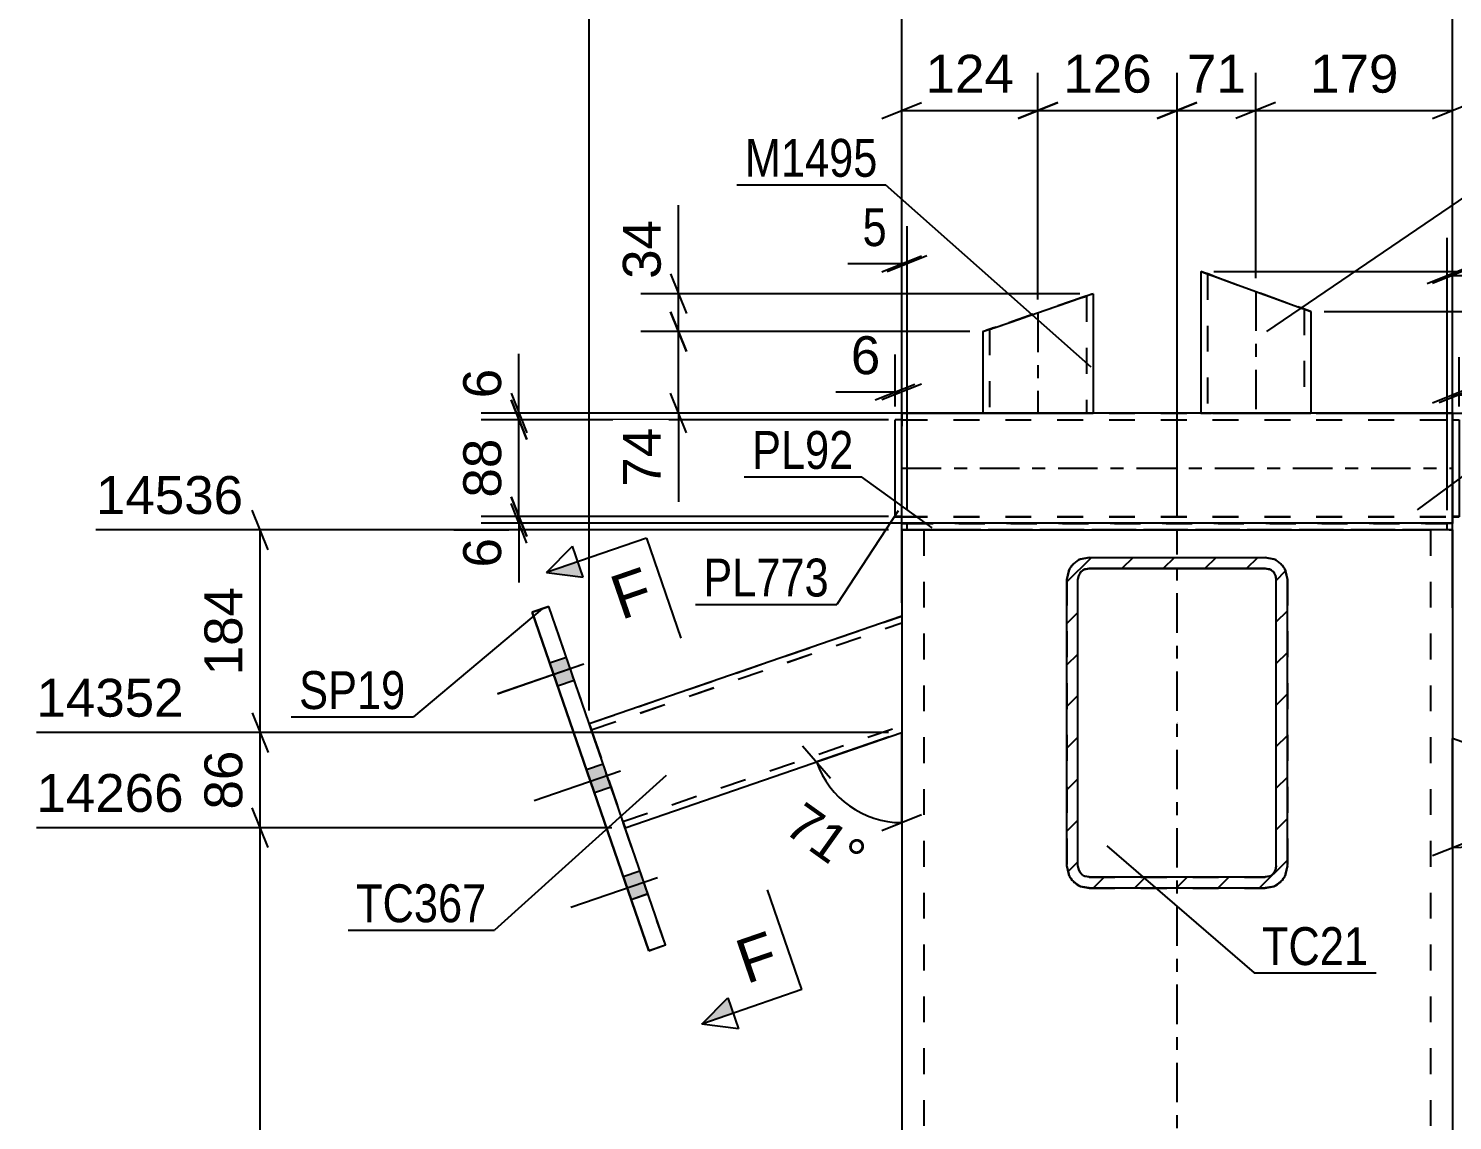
# Model space of a CAD drawing. Header units: millimetres. Extents: x -130 to 464, y -183 to 237.
# Drawn here: x 116.9 to 224.6, y 110.9 to 193.4 of the extents above; entities that cross this region are included whole.
import ezdxf

# ---------------------------------------------------------------- set-up
doc = ezdxf.new("R2010")
doc.units = ezdxf.units.MM
doc.linetypes.add('DXK_LINE_DOT2', pattern=[3.9198, 1.9599, -1.9599])
doc.linetypes.add('DXK_LINE_DOT3', pattern=[5.9187, 2.979, -0.9799, 0.9799, -0.9799])
doc.styles.add('Arial', font='ARIAL.TTF', dxfattribs={"height": 0.2})
doc.styles.add('Arial Narrow', font='ARIALN.TTF', dxfattribs={"height": 0.2})

# ---------------------------------------------------------------- blocks, each defined once
blk = doc.blocks.new('Part-284929128-3009 - 3003')
at = {"color": 7, "linetype": 'DXK_LINE_DOT2'}
for p, q in [((196.59, 173.1), (189.88, 170.79)), ((196.59, 173.1), (189.88, 170.79)), ((190.07, 170.85), (196.4, 173.03)), ((196.78, 173.16), (196.4, 173.03)), ((196.75, 173.15), (196.59, 173.1)), ((196.59, 173.1), (196.75, 173.15)), ((196.86, 173.19), (196.75, 173.15)), ((196.75, 173.15), (196.86, 173.19)), ((197.11, 173.27), (196.78, 173.16)), ((196.9, 173.2), (196.86, 173.19)), ((196.86, 173.19), (196.9, 173.2)), ((196.9, 173.2), (196.9, 173.2)), ((196.9, 173.2), (196.9, 164.35)), ((197.32, 173.35), (197.11, 173.27)), ((197.4, 173.37), (197.32, 173.35)), ((197.4, 173.37), (197.4, 173.38)), ((189.14, 170.53), (189.07, 170.51)), ((189.07, 170.51), (189.07, 170.51)), ((189.36, 170.61), (189.14, 170.53)), ((189.68, 170.72), (189.36, 170.61)), ((189.61, 170.69), (189.57, 170.68)), ((189.57, 170.68), (189.61, 170.69)), ((189.57, 170.68), (189.57, 170.68)), ((189.57, 170.68), (189.57, 164.35)), ((189.61, 170.69), (189.71, 170.73)), ((189.68, 170.72), (189.61, 170.69)), ((190.07, 170.85), (189.68, 170.72)), ((189.88, 170.79), (189.68, 170.72)), ((189.71, 170.73), (189.88, 170.79)), ((189.07, 164.35), (189.07, 164.35)), ((189.07, 164.35), (189.07, 164.35)), ((189.07, 164.35), (189.14, 164.35)), ((189.14, 164.35), (189.36, 164.35)), ((189.36, 164.35), (189.68, 164.35)), ((189.6, 164.35), (189.57, 164.35)), ((189.57, 164.35), (189.6, 164.35)), ((189.71, 164.35), (189.6, 164.35)), ((189.6, 164.35), (189.68, 164.35)), ((189.68, 164.35), (189.71, 164.35)), ((189.68, 164.35), (189.88, 164.35)), ((189.88, 164.35), (189.71, 164.35)), ((189.71, 164.35), (189.88, 164.35)), ((189.88, 164.35), (196.4, 164.35)), ((189.88, 164.35), (196.59, 164.35)), ((189.88, 164.35), (196.59, 164.35)), ((196.4, 164.35), (196.78, 164.35)), ((196.75, 164.35), (196.59, 164.35)), ((196.59, 164.35), (196.75, 164.35)), ((196.86, 164.35), (196.75, 164.35)), ((196.75, 164.35), (196.86, 164.35)), ((196.78, 164.35), (197.11, 164.35)), ((196.9, 164.35), (196.86, 164.35)), ((196.86, 164.35), (196.9, 164.35)), ((197.11, 164.35), (197.32, 164.35)), ((197.32, 164.35), (197.4, 164.35)), ((197.4, 164.35), (197.4, 164.35)), ((197.4, 164.35), (197.4, 164.35))]:
    blk.add_line(p, q, dxfattribs=at)
at = {"color": 2, "linetype": 'Continuous'}
for p, q in [((190.07, 170.85), (196.4, 173.03)), ((196.4, 173.03), (196.78, 173.16)), ((196.78, 173.16), (197.11, 173.28)), ((197.11, 173.28), (197.32, 173.35)), ((197.32, 173.35), (197.4, 173.38)), ((197.4, 173.38), (197.4, 164.35)), ((189.07, 170.51), (189.14, 170.54)), ((189.07, 170.51), (189.07, 164.35)), ((189.14, 170.54), (189.36, 170.61)), ((189.36, 170.61), (189.68, 170.72)), ((189.68, 170.72), (190.07, 170.85)), ((189.14, 164.35), (189.07, 164.35)), ((189.36, 164.35), (189.14, 164.35)), ((189.68, 164.35), (189.36, 164.35)), ((190.07, 164.35), (189.68, 164.35)), ((190.07, 164.35), (196.4, 164.35)), ((196.78, 164.35), (196.4, 164.35)), ((197.11, 164.35), (196.78, 164.35)), ((197.32, 164.35), (197.11, 164.35)), ((197.4, 164.35), (197.32, 164.35))]:
    blk.add_line(p, q, dxfattribs=at)
at = {"color": 7, "linetype": 'DXK_LINE_DOT3'}
blk.add_line((193.23, 171.94), (193.23, 164.35), dxfattribs=at)
blk = doc.blocks.new('Part-284929128-3020 - 3003')
at = {"color": 2, "linetype": 'Continuous'}
for p, q in [((205.55, 175.06), (205.55, 164.35)), ((205.55, 175.06), (205.62, 175.04)), ((205.62, 175.04), (205.84, 174.96)), ((205.84, 174.96), (206.16, 174.84)), ((206.16, 174.84), (206.55, 174.7)), ((206.55, 174.7), (212.88, 172.39)), ((212.88, 172.39), (213.26, 172.26)), ((213.26, 172.26), (213.59, 172.14)), ((213.59, 172.14), (213.8, 172.06)), ((213.8, 172.06), (213.88, 172.03)), ((213.88, 172.03), (213.88, 164.35)), ((205.62, 164.35), (205.55, 164.35)), ((205.84, 164.35), (205.62, 164.35)), ((206.16, 164.35), (205.84, 164.35)), ((206.55, 164.35), (206.16, 164.35)), ((206.55, 164.35), (212.88, 164.35)), ((213.26, 164.35), (212.88, 164.35)), ((213.59, 164.35), (213.26, 164.35)), ((213.8, 164.35), (213.59, 164.35)), ((213.88, 164.35), (213.8, 164.35))]:
    blk.add_line(p, q, dxfattribs=at)
at = {"color": 7, "linetype": 'DXK_LINE_DOT2'}
for p, q in [((205.55, 175.06), (205.55, 175.06)), ((205.62, 175.03), (205.55, 175.06)), ((205.84, 174.96), (205.62, 175.03)), ((206.08, 174.87), (205.84, 174.96)), ((206.05, 174.88), (206.05, 174.88)), ((206.05, 174.88), (206.05, 164.35)), ((206.08, 174.87), (206.05, 174.88)), ((206.05, 174.88), (206.08, 174.87)), ((206.16, 174.84), (206.08, 174.87)), ((206.08, 174.87), (206.19, 174.83)), ((206.55, 174.7), (206.08, 174.87)), ((206.35, 174.77), (206.16, 174.84)), ((206.19, 174.83), (206.35, 174.77)), ((206.35, 174.77), (213.07, 172.33)), ((206.35, 174.77), (213.07, 172.32)), ((206.55, 174.7), (212.88, 172.39)), ((213.26, 172.25), (212.88, 172.39)), ((213.07, 172.33), (213.23, 172.27)), ((213.07, 172.32), (213.26, 172.25)), ((213.23, 172.27), (213.26, 172.26)), ((213.26, 172.26), (213.34, 172.23)), ((213.26, 172.25), (213.34, 172.23)), ((213.59, 172.14), (213.26, 172.25)), ((213.34, 172.23), (213.38, 172.21)), ((213.34, 172.23), (213.38, 172.21)), ((213.38, 172.21), (213.38, 172.21)), ((213.38, 172.21), (213.38, 164.35)), ((213.8, 172.06), (213.59, 172.14)), ((213.88, 172.03), (213.8, 172.06)), ((213.88, 172.03), (213.88, 172.03)), ((205.55, 164.35), (205.55, 164.35)), ((205.55, 164.35), (205.55, 164.35)), ((205.55, 164.35), (205.62, 164.35)), ((205.62, 164.35), (205.84, 164.35)), ((205.84, 164.35), (206.16, 164.35)), ((206.08, 164.35), (206.05, 164.35)), ((206.05, 164.35), (206.08, 164.35)), ((206.19, 164.35), (206.08, 164.35)), ((206.08, 164.35), (206.16, 164.35)), ((206.16, 164.35), (206.19, 164.35)), ((206.16, 164.35), (206.35, 164.35)), ((206.35, 164.35), (206.19, 164.35)), ((206.19, 164.35), (206.35, 164.35)), ((212.88, 164.35), (206.35, 164.35)), ((213.07, 164.35), (206.35, 164.35)), ((213.07, 164.35), (206.35, 164.35)), ((212.88, 164.35), (213.26, 164.35)), ((213.23, 164.35), (213.07, 164.35)), ((213.07, 164.35), (213.26, 164.35)), ((213.34, 164.35), (213.23, 164.35)), ((213.26, 164.35), (213.34, 164.35)), ((213.26, 164.35), (213.59, 164.35)), ((213.38, 164.35), (213.34, 164.35)), ((213.34, 164.35), (213.38, 164.35)), ((213.59, 164.35), (213.8, 164.35)), ((213.8, 164.35), (213.88, 164.35)), ((213.88, 164.35), (213.88, 164.35)), ((213.88, 164.35), (213.88, 164.35))]:
    blk.add_line(p, q, dxfattribs=at)
at = {"color": 7, "linetype": 'DXK_LINE_DOT3'}
blk.add_line((209.71, 173.55), (209.71, 164.35), dxfattribs=at)
blk = doc.blocks.new('Part-284929128-3193 - 3003')
at = {"color": 2, "linetype": 'Continuous'}
for p, q in [((224.59, 163.85), (225.09, 163.85)), ((225.09, 163.85), (225.09, 156.52)), ((225.09, 156.52), (224.59, 156.52)), ((224.59, 156.51), (225.09, 156.51))]:
    blk.add_line(p, q, dxfattribs=at)
at = {"color": 7, "linetype": 'DXK_LINE_DOT2'}
for p, q in [((224.59, 156.51), (224.59, 163.85)), ((224.59, 163.85), (225.09, 163.85)), ((224.59, 156.52), (224.59, 156.51)), ((225.09, 156.51), (225.09, 156.52)), ((225.09, 156.52), (225.09, 156.51))]:
    blk.add_line(p, q, dxfattribs=at)
blk = doc.blocks.new('Part-284929128-3149 - 3003')
at = {"color": 2, "linetype": 'Continuous'}
for p, q in [((182.93, 155.52), (182.93, 106.31)), ((182.93, 155.52), (183.18, 155.52)), ((183.18, 155.52), (183.34, 155.52)), ((184.74, 155.52), (184.98, 155.52)), ((184.98, 155.52), (186.26, 155.52)), ((186.26, 155.52), (221.26, 155.52)), ((221.26, 155.52), (222.53, 155.52)), ((222.78, 155.52), (222.53, 155.52)), ((224.34, 155.52), (224.18, 155.52)), ((224.34, 155.52), (224.59, 155.52)), ((224.59, 155.52), (224.59, 106.31))]:
    blk.add_line(p, q, dxfattribs=at)
at = {"color": 7, "linetype": 'DXK_LINE_DOT2'}
for p, q in [((183.18, 155.51), (182.93, 155.51)), ((183.9, 155.51), (183.18, 155.51)), ((183.34, 155.52), (183.9, 155.52)), ((183.9, 155.52), (184.74, 155.52)), ((184.98, 155.51), (183.9, 155.51)), ((184.59, 155.52), (184.59, 106.31)), ((184.72, 155.52), (184.59, 155.52)), ((184.59, 155.51), (184.72, 155.51)), ((185.08, 155.52), (184.72, 155.52)), ((184.72, 155.51), (185.08, 155.51)), ((186.26, 155.51), (184.98, 155.51)), ((185.62, 155.52), (185.08, 155.52)), ((185.08, 155.51), (185.62, 155.51)), ((186.26, 155.52), (185.62, 155.52)), ((185.62, 155.51), (186.26, 155.51)), ((186.26, 155.52), (221.26, 155.52)), ((186.26, 155.51), (221.26, 155.51)), ((186.26, 155.51), (221.26, 155.51)), ((221.9, 155.52), (221.26, 155.52)), ((221.26, 155.51), (221.9, 155.51)), ((222.53, 155.51), (221.26, 155.51)), ((222.44, 155.52), (221.9, 155.52)), ((221.9, 155.51), (222.44, 155.51)), ((222.8, 155.52), (222.44, 155.52)), ((222.44, 155.51), (222.8, 155.51)), ((223.62, 155.51), (222.53, 155.51)), ((223.62, 155.52), (222.78, 155.52)), ((222.93, 155.52), (222.8, 155.52)), ((222.8, 155.51), (222.93, 155.51)), ((222.93, 155.52), (222.93, 106.31)), ((224.18, 155.52), (223.62, 155.52)), ((224.34, 155.51), (223.62, 155.51)), ((224.59, 155.51), (224.34, 155.51))]:
    blk.add_line(p, q, dxfattribs=at)
at = {"color": 7, "linetype": 'DXK_LINE_DOT3'}
blk.add_line((203.76, 106.31), (203.76, 155.52), dxfattribs=at)
blk = doc.blocks.new('Part-284929128-3044 - 3003')
at = {"color": 2, "linetype": 'Continuous'}
for p, q in [((182.93, 164.35), (182.93, 163.35)), ((182.93, 164.35), (189.07, 164.35)), ((205.55, 164.35), (197.4, 164.35)), ((224.59, 164.35), (213.88, 164.35)), ((224.59, 164.35), (224.59, 164.27)), ((224.59, 164.27), (224.59, 156.02)), ((182.93, 156.09), (182.93, 163.35)), ((182.93, 156.02), (182.93, 156.09)), ((182.93, 156.02), (183.34, 156.02)), ((182.93, 156.01), (183.34, 156.01)), ((224.59, 156.02), (224.18, 156.02)), ((224.59, 156.01), (224.18, 156.01))]:
    blk.add_line(p, q, dxfattribs=at)
at = {"color": 7, "linetype": 'DXK_LINE_DOT2'}
for p, q in [((182.93, 164.35), (182.93, 164.35)), ((182.93, 164.35), (224.59, 164.35)), ((182.93, 163.85), (182.93, 163.85)), ((182.93, 163.85), (224.59, 163.85)), ((182.93, 163.85), (224.59, 163.85)), ((182.93, 163.85), (182.93, 163.81)), ((182.93, 163.81), (182.93, 163.54)), ((189.07, 164.35), (197.4, 164.35)), ((213.88, 164.35), (205.55, 164.35)), ((224.59, 164.35), (224.59, 164.35)), ((224.59, 163.85), (224.59, 163.85)), ((224.59, 163.81), (224.59, 163.85)), ((182.93, 157.01), (182.93, 157.02)), ((182.93, 157.02), (182.93, 157.02)), ((182.93, 157.02), (182.93, 157.01)), ((182.93, 156.51), (182.93, 156.52)), ((182.93, 156.52), (224.59, 156.52)), ((182.93, 156.51), (224.59, 156.51)), ((224.59, 157.02), (224.59, 157.01)), ((224.59, 157.02), (224.59, 157.02)), ((224.59, 157.02), (224.59, 157.01)), ((224.59, 156.51), (224.59, 156.52)), ((182.93, 156.01), (182.93, 156.02)), ((182.93, 156.02), (182.93, 156.01)), ((224.18, 156.02), (183.34, 156.02)), ((224.18, 156.01), (183.34, 156.01)), ((224.59, 156.01), (224.59, 156.02)), ((224.59, 156.02), (224.59, 156.01))]:
    blk.add_line(p, q, dxfattribs=at)
at = {"color": 7, "linetype": 'DXK_LINE_DOT3'}
blk.add_line((182.93, 160.18), (224.59, 160.18), dxfattribs=at)
blk = doc.blocks.new('Part-284929128-3059 - 3003')
at = {"color": 2, "linetype": 'Continuous'}
for p, q in [((156.24, 149.73), (154.98, 149.3)), ((165.05, 124.13), (156.24, 149.73)), ((163.79, 123.69), (154.98, 149.3)), ((154.98, 149.3), (163.79, 123.69)), ((163.79, 123.69), (165.05, 124.13)), ((165.05, 124.12), (163.79, 123.69)), ((165.05, 124.12), (165.05, 124.13)), ((165.05, 124.12), (165.05, 124.13)), ((163.79, 123.69), (163.79, 123.69))]:
    blk.add_line(p, q, dxfattribs=at)
at = {"color": 7, "linetype": 'DXK_LINE_DOT2'}
for p, q in [((154.98, 149.3), (156.24, 149.73)), ((165.05, 124.13), (156.24, 149.73)), ((156.24, 149.73), (156.24, 149.73)), ((154.98, 149.3), (154.98, 149.3))]:
    blk.add_line(p, q, dxfattribs=at)
blk = doc.blocks.new('Bolt-284929128-3060 - 3003')
at = {"linetype": 'Continuous'}
for points in [[(156.3, 145.44), (156.9, 143.71), (158.16, 144.14), (157.57, 145.87)], [(156.3, 145.44), (156.9, 143.7), (158.16, 144.14), (157.57, 145.87)], [(156.3, 145.44), (156.9, 143.7), (158.16, 144.14), (157.57, 145.87)], [(159.09, 137.36), (159.68, 135.63), (160.94, 136.06), (160.35, 137.8)], [(159.09, 137.36), (159.68, 135.63), (160.94, 136.06), (160.35, 137.79)], [(161.87, 129.29), (162.46, 127.55), (163.72, 127.99), (163.13, 129.72)], [(161.87, 129.28), (162.46, 127.55), (163.72, 127.98), (163.13, 129.72)], [(161.87, 129.28), (162.46, 127.55), (163.72, 127.98), (163.13, 129.72)]]:
    blk.add_hatch(color=1, dxfattribs=at).paths.add_polyline_path(points)
at = {"color": 1, "linetype": 'Continuous'}
for p, q in [((157.57, 145.87), (156.3, 145.44)), ((157.57, 145.87), (156.3, 145.44)), ((157.57, 145.87), (156.3, 145.44)), ((158.89, 145.36), (152.35, 143.11)), ((158.89, 145.36), (152.35, 143.11)), ((158.89, 145.36), (152.35, 143.1)), ((158.16, 144.14), (156.9, 143.71)), ((158.16, 144.14), (156.9, 143.7)), ((158.16, 144.14), (156.9, 143.7)), ((161.67, 137.28), (155.13, 135.03)), ((161.67, 137.28), (155.13, 135.03)), ((160.35, 137.8), (159.09, 137.36)), ((160.35, 137.79), (159.09, 137.36)), ((160.94, 136.06), (159.68, 135.63)), ((160.94, 136.06), (159.68, 135.63)), ((163.13, 129.72), (161.87, 129.29)), ((163.13, 129.72), (161.87, 129.28)), ((163.13, 129.72), (161.87, 129.28)), ((164.45, 129.21), (157.91, 126.95)), ((164.45, 129.2), (157.91, 126.95)), ((164.45, 129.2), (157.91, 126.95)), ((163.72, 127.99), (162.46, 127.55)), ((163.72, 127.98), (162.46, 127.55)), ((163.72, 127.98), (162.46, 127.55))]:
    blk.add_line(p, q, dxfattribs=at)
blk = doc.blocks.new('Part-284929128-3177 - 3003')
at = {"color": 2, "linetype": 'Continuous'}
for p, q in [((224.18, 156.02), (183.34, 156.02)), ((183.34, 155.52), (183.34, 156.02)), ((183.34, 155.52), (184.74, 155.52)), ((224.18, 155.52), (222.78, 155.52)), ((224.18, 155.52), (224.18, 156.02))]:
    blk.add_line(p, q, dxfattribs=at)
at = {"color": 7, "linetype": 'DXK_LINE_DOT2'}
for p, q in [((183.34, 156.01), (224.18, 156.01)), ((183.34, 155.51), (183.34, 155.52)), ((183.34, 155.51), (183.34, 155.52)), ((224.18, 155.51), (183.34, 155.51)), ((222.78, 155.52), (184.74, 155.52)), ((224.18, 155.51), (224.18, 155.52)), ((224.18, 155.52), (224.18, 155.51))]:
    blk.add_line(p, q, dxfattribs=at)
blk = doc.blocks.new('Part-284929128-3113 - 3003')
at = {"color": 7, "linetype": 'DXK_LINE_DOT2'}
for p, q in [((197.1, 153.43), (196.46, 153.3)), ((197.1, 153.43), (210.43, 153.43)), ((197.1, 153.43), (197.1, 153.43)), ((210.43, 153.43), (210.43, 153.43)), ((211.07, 153.3), (210.43, 153.43)), ((195.56, 152.4), (195.43, 151.76)), ((196.26, 151.76), (196.33, 152.08)), ((196.33, 152.08), (196.33, 152.08)), ((196.78, 152.53), (197.1, 152.6)), ((197.1, 152.59), (197.1, 152.6)), ((197.1, 152.6), (210.43, 152.6)), ((210.43, 152.59), (210.43, 152.6)), ((210.43, 152.6), (210.75, 152.53)), ((211.2, 152.08), (211.2, 152.08)), ((211.2, 152.08), (211.26, 151.76)), ((212.1, 151.76), (211.97, 152.4)), ((195.43, 151.76), (195.43, 130.09)), ((196.26, 151.76), (196.26, 151.76)), ((196.26, 130.1), (196.26, 151.76)), ((211.26, 151.76), (211.26, 151.76)), ((211.26, 130.1), (211.26, 151.76)), ((212.1, 151.76), (212.1, 130.09)), ((195.43, 130.1), (195.56, 129.46)), ((195.56, 129.45), (195.56, 129.46)), ((196.26, 130.09), (196.26, 130.1)), ((196.33, 129.78), (196.26, 130.1)), ((197.1, 129.26), (196.78, 129.33)), ((197.1, 129.26), (197.1, 129.26)), ((197.1, 129.26), (210.43, 129.26)), ((210.75, 129.33), (210.43, 129.26)), ((210.43, 129.26), (210.43, 129.26)), ((211.26, 130.1), (211.2, 129.78)), ((211.26, 130.09), (211.26, 130.1)), ((211.97, 129.46), (212.1, 130.1)), ((211.97, 129.45), (211.97, 129.46)), ((196.46, 128.56), (197.1, 128.43)), ((197.1, 128.43), (210.43, 128.43)), ((197.1, 128.43), (197.1, 128.43)), ((210.43, 128.43), (211.07, 128.56)), ((210.43, 128.43), (210.43, 128.43))]:
    blk.add_line(p, q, dxfattribs=at)
at = {"color": 7, "linetype": 'DXK_LINE_DOT3'}
blk.add_line((203.76, 140.93), (203.76, 140.93), dxfattribs=at)
at = {"color": 7, "linetype": 'DXK_LINE_DOT2'}
for centre, radius, start, end in [((197.1, 151.76), 1.67, 112.5, 157.5), ((210.43, 151.76), 1.67, 22.5, 67.5), ((197.1, 151.76), 0.833, 112.5, 157.5), ((210.43, 151.76), 0.833, 22.5, 67.5), ((197.1, 130.1), 1.67, 202.5, 247.5), ((197.1, 130.1), 0.833, 202.5, 247.5), ((210.43, 130.1), 0.833, 292.5, 337.5), ((210.43, 130.1), 1.67, 292.5, 337.5)]:
    blk.add_arc(centre, radius, start, end, dxfattribs=at)
blk = doc.blocks.new('Part-284929128-3070 - 3003')
at = {"color": 2, "linetype": 'Continuous'}
for p, q in [((159.29, 140.87), (182.93, 149.01)), ((162, 132.99), (182.93, 140.19)), ((162, 132.99), (182.93, 140.19))]:
    blk.add_line(p, q, dxfattribs=at)
at = {"color": 7, "linetype": 'DXK_LINE_DOT2'}
for p, q in [((159.29, 140.87), (182.93, 149)), ((182.93, 149.01), (182.93, 140.19)), ((159.45, 140.39), (182.93, 148.48)), ((159.45, 140.4), (182.93, 148.48)), ((159.29, 140.87), (159.29, 140.87)), ((159.29, 140.87), (159.31, 140.79)), ((159.31, 140.8), (159.29, 140.87)), ((159.38, 140.59), (159.31, 140.8)), ((159.31, 140.79), (159.38, 140.59)), ((159.38, 140.59), (159.49, 140.28)), ((159.49, 140.28), (159.38, 140.59)), ((159.45, 140.39), (159.45, 140.4)), ((159.45, 140.4), (159.46, 140.36)), ((159.45, 140.39), (159.5, 140.26)), ((159.46, 140.36), (159.55, 140.1)), ((159.49, 140.28), (161.83, 133.5)), ((159.49, 140.28), (161.8, 133.57)), ((159.5, 140.26), (161.79, 133.6)), ((159.55, 140.1), (161.79, 133.6)), ((161.84, 133.46), (182.93, 140.72)), ((161.84, 133.46), (182.93, 140.72)), ((161.79, 133.6), (161.84, 133.46)), ((161.83, 133.5), (161.79, 133.6)), ((161.91, 133.27), (161.8, 133.57)), ((161.84, 133.46), (161.83, 133.5)), ((161.83, 133.5), (161.91, 133.26)), ((161.84, 133.46), (161.84, 133.46)), ((161.98, 133.06), (161.91, 133.27)), ((161.91, 133.26), (161.98, 133.06)), ((161.98, 133.06), (162, 132.99)), ((162, 132.99), (161.98, 133.06)), ((162, 132.99), (162, 132.99)), ((162, 132.99), (162, 132.99))]:
    blk.add_line(p, q, dxfattribs=at)
blk = doc.blocks.new('Part-284929128-3172 - 3003')
at = {"linetype": 'Continuous'}
h = blk.add_hatch(dxfattribs=at)
h.set_pattern_fill('', scale=0.7, style=0, pattern_type=0)
h.set_pattern_definition([(45, (211.9683, 152.4098), (-1.57154, 1.57154), [])])
h.paths.add_polyline_path([(212.1, 151.77), (211.97, 152.41), (211.61, 152.95), (211.07, 153.31), (210.43, 153.44), (197.1, 153.44), (196.46, 153.31), (195.92, 152.95), (195.56, 152.41), (195.43, 151.77), (195.43, 130.11), (195.56, 129.47), (195.92, 128.93), (196.46, 128.57), (197.1, 128.44), (210.43, 128.44), (211.07, 128.57), (211.61, 128.93), (211.97, 129.47), (212.1, 130.11)])
h.paths.add_polyline_path([(211.2, 129.79), (211.02, 129.52), (210.75, 129.34), (210.43, 129.27), (197.1, 129.27), (196.78, 129.34), (196.51, 129.52), (196.33, 129.79), (196.26, 130.11), (196.26, 151.77), (196.33, 152.09), (196.51, 152.36), (196.78, 152.54), (197.1, 152.61), (210.43, 152.61), (210.75, 152.54), (211.02, 152.36), (211.2, 152.09), (211.26, 151.77), (211.26, 130.11)])
at = {"color": 7, "linetype": 'DXK_LINE_DOT2'}
for p, q in [((196.46, 153.31), (197.1, 153.44)), ((197.1, 153.44), (210.43, 153.44)), ((197.1, 153.44), (197.1, 153.44)), ((210.43, 153.44), (210.43, 153.44)), ((210.43, 153.44), (211.07, 153.31)), ((195.43, 151.77), (195.56, 152.41)), ((196.33, 152.09), (196.26, 151.77)), ((196.33, 152.09), (196.33, 152.09)), ((211.2, 152.09), (211.2, 152.09)), ((211.26, 151.77), (211.2, 152.09)), ((211.97, 152.41), (212.1, 151.77)), ((195.43, 151.77), (195.43, 151.77)), ((195.43, 151.77), (195.43, 130.1)), ((196.26, 151.77), (196.26, 151.77)), ((196.26, 130.1), (196.26, 151.77)), ((211.26, 151.77), (211.26, 151.77)), ((211.26, 130.1), (211.26, 151.77)), ((212.1, 151.77), (212.1, 130.1)), ((195.56, 129.46), (195.43, 130.1)), ((195.56, 129.46), (195.56, 129.47)), ((196.26, 130.1), (196.26, 130.11)), ((196.26, 130.1), (196.33, 129.78)), ((196.78, 129.33), (197.1, 129.27)), ((197.1, 129.27), (197.1, 129.27)), ((197.1, 129.27), (210.43, 129.27)), ((210.43, 129.27), (210.75, 129.33)), ((210.43, 129.27), (210.43, 129.27)), ((211.2, 129.78), (211.26, 130.1)), ((211.26, 130.1), (211.26, 130.11)), ((212.1, 130.1), (211.97, 129.46)), ((211.97, 129.46), (211.97, 129.47))]:
    blk.add_line(p, q, dxfattribs=at)
at = {"color": 2, "linetype": 'Continuous'}
for p, q in [((197.1, 153.44), (196.46, 153.31)), ((197.1, 153.44), (210.43, 153.44)), ((211.07, 153.31), (210.43, 153.44)), ((195.56, 152.41), (195.43, 151.77)), ((196.26, 151.77), (196.33, 152.09)), ((196.78, 152.54), (197.1, 152.61)), ((197.1, 152.6), (196.78, 152.54)), ((197.1, 152.6), (197.1, 152.61)), ((197.1, 152.61), (210.43, 152.61)), ((197.1, 152.6), (210.43, 152.6)), ((210.43, 152.6), (210.43, 152.61)), ((210.43, 152.61), (210.75, 152.54)), ((210.75, 152.54), (210.43, 152.6)), ((211.2, 152.09), (211.26, 151.77)), ((212.1, 151.77), (211.97, 152.41)), ((195.43, 130.11), (195.43, 151.77)), ((196.26, 130.11), (196.26, 151.77)), ((211.26, 130.11), (211.26, 151.77)), ((212.1, 130.11), (212.1, 151.77)), ((195.43, 130.11), (195.56, 129.47)), ((196.33, 129.79), (196.26, 130.11)), ((197.1, 129.27), (196.78, 129.34)), ((197.1, 129.27), (210.43, 129.27)), ((210.75, 129.34), (210.43, 129.27)), ((211.26, 130.11), (211.2, 129.79)), ((211.97, 129.47), (212.1, 130.11)), ((196.46, 128.57), (197.1, 128.44)), ((197.1, 128.44), (196.46, 128.56)), ((197.1, 128.44), (210.43, 128.44)), ((197.1, 128.44), (197.1, 128.44)), ((197.1, 128.44), (210.43, 128.44)), ((210.43, 128.44), (211.07, 128.57)), ((211.07, 128.56), (210.43, 128.44)), ((210.43, 128.44), (210.43, 128.44))]:
    blk.add_line(p, q, dxfattribs=at)
at = {"color": 7, "linetype": 'DXK_LINE_DOT3'}
blk.add_line((203.76, 140.94), (203.76, 140.94), dxfattribs=at)
at = {"color": 7, "linetype": 'DXK_LINE_DOT2'}
for centre, radius, start, end in [((197.1, 151.77), 1.67, 112.5, 157.5), ((210.43, 151.77), 1.67, 22.5, 67.5), ((197.1, 130.1), 0.833, 202.5, 247.5), ((210.43, 130.1), 0.833, 292.5, 337.5)]:
    blk.add_arc(centre, radius, start, end, dxfattribs=at)
at = {"color": 2, "linetype": 'Continuous'}
for centre, radius, start, end in [((197.1, 151.77), 1.67, 112.5, 157.5), ((210.43, 151.77), 1.67, 22.5, 67.5), ((197.1, 151.77), 0.833, 112.5, 157.5), ((197.1, 151.77), 0.833, 112.5, 157.5), ((210.43, 151.77), 0.833, 22.5, 67.5), ((210.43, 151.77), 0.833, 22.5, 67.5), ((197.1, 130.11), 1.67, 202.5, 247.5), ((197.1, 130.1), 1.67, 202.5, 247.5), ((197.1, 130.11), 0.833, 202.5, 247.5), ((210.43, 130.11), 0.833, 292.5, 337.5), ((210.43, 130.11), 1.67, 292.5, 337.5), ((210.43, 130.1), 1.67, 292.5, 337.5)]:
    blk.add_arc(centre, radius, start, end, dxfattribs=at)
blk = doc.blocks.new('Part-284929128-3194 - 3003')
at = {"color": 2, "linetype": 'Continuous'}
for p, q in [((182.93, 163.85), (182.43, 163.85)), ((182.43, 156.52), (182.43, 163.85)), ((182.93, 156.52), (182.43, 156.52)), ((182.43, 156.51), (182.93, 156.51))]:
    blk.add_line(p, q, dxfattribs=at)
at = {"color": 7, "linetype": 'DXK_LINE_DOT2'}
for p, q in [((182.93, 163.85), (182.43, 163.85)), ((182.93, 156.51), (182.93, 163.85)), ((182.43, 156.52), (182.43, 156.51)), ((182.43, 156.51), (182.43, 156.52)), ((182.93, 156.51), (182.93, 156.52))]:
    blk.add_line(p, q, dxfattribs=at)
blk = doc.blocks.new('StraightDimension-284929128-3280 - 3003')
at = {"color": 7, "linetype": 'Continuous'}
for p, q in [((153.38, 165.35), (154.58, 162.35)), ((181.93, 163.85), (151.13, 163.85)), ((153.98, 156.52), (153.98, 163.85)), ((154.58, 155.02), (153.38, 158.02)), ((181.93, 156.52), (151.13, 156.52))]:
    blk.add_line(p, q, dxfattribs=at)
at = {"color": 0}
blk.add_wipeout([(153.23, 163.01), (149.03, 163.01), (149.03, 157.36), (153.23, 157.36)], dxfattribs=at)
at = {"color": 3, "style": 'Arial'}
blk.add_text('88', height=2.865, rotation=90.0002, dxfattribs=at).set_placement((152.63, 157.96))
blk = doc.blocks.new('AngleDimension-284929128-3202 - 3003')
at = {"color": 7, "linetype": 'Continuous'}
for p, q in [((232.35, 136.93), (224.59, 139.75)), ((224.59, 131.49), (224.59, 139.75)), ((225.53, 139.41), (232.35, 136.93)), ((232.3, 138.54), (232.4, 135.31)), ((223.09, 130.89), (226.09, 132.09))]:
    blk.add_line(p, q, dxfattribs=at)
blk.add_arc((224.59, 139.75), 8.26, 270, 340, dxfattribs=at)
at = {"color": 0}
blk.add_wipeout([(235.22, 130.89), (232.81, 134.33), (226.88, 130.17), (229.29, 126.73)], dxfattribs=at)
at = {"color": 3, "style": 'Arial'}
blk.add_text('70°', height=2.865, rotation=35.002, dxfattribs=at).set_placement((229.43, 127.57))
blk = doc.blocks.new('AngleDimension-284929128-3206 - 3003')
at = {"color": 7, "linetype": 'Continuous'}
for p, q in [((176.48, 137.97), (182.93, 140.19)), ((182.93, 133.37), (182.93, 140.19)), ((175.43, 139.19), (177.54, 136.75)), ((181.98, 139.86), (176.48, 137.97)), ((184.43, 133.97), (181.43, 132.77))]:
    blk.add_line(p, q, dxfattribs=at)
blk.add_arc((182.93, 140.19), 6.81, 198.9969, 270, dxfattribs=at)
at = {"color": 0}
blk.add_wipeout([(178.96, 128.39), (181.4, 131.8), (175.5, 136.01), (173.06, 132.59)], dxfattribs=at)
at = {"color": 3, "style": 'Arial'}
blk.add_text('71°', height=2.865, rotation=-35.5005, dxfattribs=at).set_placement((173.89, 132.73))
blk = doc.blocks.new('StraightDimension-284929128-3214 - 3003')
at = {"color": 7, "linetype": 'Continuous'}
for p, q in [((224.18, 157.02), (224.18, 177.61)), ((224.59, 156.52), (224.59, 177.61)), ((222.68, 174.16), (225.68, 175.36)), ((226.09, 175.36), (223.09, 174.16)), ((224.18, 174.76), (224.59, 174.76)), ((224.59, 174.76), (228.67, 174.76)), ((224.59, 174.76), (228.67, 174.76))]:
    blk.add_line(p, q, dxfattribs=at)
at = {"color": 0}
blk.add_wipeout([(228.15, 175.51), (228.15, 179.71), (225.12, 179.71), (225.12, 175.51)], dxfattribs=at)
at = {"color": 3, "style": 'Arial Narrow'}
blk.add_text('5', height=2.86, dxfattribs=at).set_placement((225.72, 176.11))
blk = doc.blocks.new('StraightDimension-284929128-3221 - 3003')
at = {"color": 7, "linetype": 'Continuous'}
for p, q in [((182.43, 164.85), (182.43, 168.79)), ((182.93, 164.85), (182.93, 168.79)), ((182.43, 165.94), (177.95, 165.94)), ((182.43, 165.94), (177.95, 165.94)), ((180.93, 165.34), (183.93, 166.54)), ((184.43, 166.54), (181.43, 165.34)), ((182.43, 165.94), (182.93, 165.94))]:
    blk.add_line(p, q, dxfattribs=at)
at = {"color": 0}
blk.add_wipeout([(181.9, 166.69), (181.9, 170.89), (178.48, 170.89), (178.48, 166.69)], dxfattribs=at)
at = {"color": 3, "style": 'Arial'}
blk.add_text('6', height=2.87, dxfattribs=at).set_placement((179.08, 167.29))
blk = doc.blocks.new('StraightDimension-284929128-3223 - 3003')
at = {"color": 7, "linetype": 'Continuous'}
for p, q in [((182.93, 156.52), (182.93, 178.48)), ((183.34, 157.02), (183.34, 178.48)), ((182.93, 175.63), (178.85, 175.63)), ((182.93, 175.63), (178.85, 175.63)), ((181.43, 175.03), (184.43, 176.23)), ((184.84, 176.23), (181.84, 175.03)), ((182.93, 175.63), (183.34, 175.63))]:
    blk.add_line(p, q, dxfattribs=at)
at = {"color": 0}
blk.add_wipeout([(182.4, 176.38), (182.4, 180.58), (179.37, 180.58), (179.37, 176.38)], dxfattribs=at)
at = {"color": 3, "style": 'Arial Narrow'}
blk.add_text('5', height=2.86, dxfattribs=at).set_placement((179.97, 176.98))
blk = doc.blocks.new('StraightDimension-284929128-3230 - 3003')
at = {"color": 7, "linetype": 'Continuous'}
for p, q in [((224.59, 165.35), (224.59, 168.58)), ((225.09, 164.85), (225.09, 168.58)), ((223.09, 165.13), (226.09, 166.33)), ((226.59, 166.33), (223.59, 165.13)), ((224.59, 165.73), (225.09, 165.73)), ((225.09, 165.73), (229.57, 165.73)), ((225.09, 165.73), (229.57, 165.73))]:
    blk.add_line(p, q, dxfattribs=at)
at = {"color": 0}
blk.add_wipeout([(229.04, 166.48), (229.04, 170.68), (225.62, 170.68), (225.62, 166.48)], dxfattribs=at)
at = {"color": 3, "style": 'Arial'}
blk.add_text('6', height=2.87, dxfattribs=at).set_placement((226.22, 167.08))
blk = doc.blocks.new('StraightDimension-284929128-3238 - 3003')
at = {"color": 7, "linetype": 'Continuous'}
for p, q in [((182.93, 165.35), (182.93, 190.08)), ((193.23, 172.94), (193.23, 190.08)), ((181.43, 186.63), (184.43, 187.83)), ((194.73, 187.83), (191.73, 186.63)), ((182.93, 187.23), (193.23, 187.23))]:
    blk.add_line(p, q, dxfattribs=at)
at = {"color": 0}
blk.add_wipeout([(192.02, 187.98), (192.02, 192.18), (184.14, 192.18), (184.14, 187.98)], dxfattribs=at)
at = {"color": 3, "style": 'Arial'}
blk.add_text('124', height=2.865, dxfattribs=at).set_placement((184.74, 188.58))
blk = doc.blocks.new('StraightDimension-284929128-3246 - 3003')
at = {"color": 7, "linetype": 'Continuous'}
for p, q in [((193.23, 172.94), (193.23, 190.08)), ((203.76, 156.52), (203.76, 190.08)), ((191.73, 186.63), (194.73, 187.83)), ((205.26, 187.83), (202.26, 186.63)), ((193.23, 187.23), (203.76, 187.23))]:
    blk.add_line(p, q, dxfattribs=at)
at = {"color": 0}
blk.add_wipeout([(202.43, 187.98), (202.43, 192.18), (194.56, 192.18), (194.56, 187.98)], dxfattribs=at)
at = {"color": 3, "style": 'Arial'}
blk.add_text('126', height=2.865, dxfattribs=at).set_placement((195.16, 188.58))
blk = doc.blocks.new('StraightDimension-284929128-3257 - 3003')
at = {"color": 7, "linetype": 'Continuous'}
for p, q in [((203.76, 156.52), (203.76, 190.08)), ((209.71, 174.55), (209.71, 190.08)), ((202.26, 186.63), (205.26, 187.83)), ((211.21, 187.83), (208.21, 186.63)), ((203.76, 187.23), (209.71, 187.23))]:
    blk.add_line(p, q, dxfattribs=at)
at = {"color": 0}
blk.add_wipeout([(209.56, 187.98), (209.56, 192.18), (203.91, 192.18), (203.91, 187.98)], dxfattribs=at)
at = {"color": 3, "style": 'Arial'}
blk.add_text('71', height=2.865, dxfattribs=at).set_placement((204.51, 188.58))
blk = doc.blocks.new('StraightDimension-284929128-3268 - 3003')
at = {"color": 7, "linetype": 'Continuous'}
for p, q in [((209.71, 174.55), (209.71, 190.08)), ((224.59, 165.35), (224.59, 190.08)), ((211.21, 187.83), (208.21, 186.63)), ((223.09, 186.63), (226.09, 187.83)), ((209.71, 187.23), (224.59, 187.23))]:
    blk.add_line(p, q, dxfattribs=at)
at = {"color": 0}
blk.add_wipeout([(221.09, 187.98), (221.09, 192.18), (213.22, 192.18), (213.22, 187.98)], dxfattribs=at)
at = {"color": 3, "style": 'Arial'}
blk.add_text('179', height=2.865, dxfattribs=at).set_placement((213.82, 188.58))
blk = doc.blocks.new('StraightDimension-284929128-3277 - 3003')
at = {"color": 7, "linetype": 'Continuous'}
for p, q in [((153.38, 158.02), (154.58, 155.02)), ((154.58, 154.52), (153.38, 157.52)), ((181.93, 156.52), (151.13, 156.52)), ((153.98, 156.02), (153.98, 156.52)), ((223.59, 156.02), (151.13, 156.02)), ((153.98, 156.02), (153.98, 151.54)), ((153.98, 156.02), (153.98, 151.54))]:
    blk.add_line(p, q, dxfattribs=at)
at = {"color": 0}
blk.add_wipeout([(153.23, 155.49), (149.03, 155.49), (149.03, 152.07), (153.23, 152.07)], dxfattribs=at)
at = {"color": 3, "style": 'Arial'}
blk.add_text('6', height=2.87, rotation=90.0002, dxfattribs=at).set_placement((152.63, 152.67))
blk = doc.blocks.new('StraightDimension-284929128-3282 - 3003')
at = {"color": 7, "linetype": 'Continuous'}
for p, q in [((153.98, 164.35), (153.98, 168.82)), ((153.98, 164.35), (153.98, 168.82)), ((153.38, 165.85), (154.58, 162.85)), ((154.58, 162.35), (153.38, 165.35)), ((223.59, 164.35), (151.13, 164.35)), ((181.93, 163.85), (151.13, 163.85)), ((153.98, 163.85), (153.98, 164.35))]:
    blk.add_line(p, q, dxfattribs=at)
at = {"color": 0}
blk.add_wipeout([(153.23, 168.3), (149.03, 168.3), (149.03, 164.87), (153.23, 164.87)], dxfattribs=at)
at = {"color": 3, "style": 'Arial'}
blk.add_text('6', height=2.87, rotation=90.0002, dxfattribs=at).set_placement((152.63, 165.47))
blk = doc.blocks.new('StraightDimension-284929128-3357 - 3003')
at = {"color": 7, "linetype": 'Continuous'}
for p, q in [((133.8, 141.69), (135, 138.69)), ((181.93, 140.19), (117.48, 140.19)), ((134.4, 132.99), (134.4, 140.19)), ((135, 131.49), (133.8, 134.49)), ((161, 132.99), (117.48, 132.99))]:
    blk.add_line(p, q, dxfattribs=at)
at = {"color": 0, "linetype": 'Continuous'}
blk.add_wipeout([(129.2, 140.79), (129.2, 144.99), (116.88, 144.99), (116.88, 140.79)], dxfattribs=at)
at = {"color": 3, "linetype": 'Continuous', "style": 'Arial'}
blk.add_text('14352', height=2.865, dxfattribs=at).set_placement((117.48, 141.39))
at = {"color": 0}
blk.add_wipeout([(133.65, 139.41), (129.45, 139.41), (129.45, 133.77), (133.65, 133.77)], dxfattribs=at)
at = {"color": 3, "style": 'Arial'}
blk.add_text('86', height=2.865, rotation=90.0002, dxfattribs=at).set_placement((133.05, 134.37))
blk = doc.blocks.new('StraightDimension-284929128-3372 - 3003')
at = {"color": 7, "linetype": 'Continuous'}
for p, q in [((135, 154.02), (133.8, 157.02)), ((181.93, 155.52), (121.98, 155.52)), ((134.4, 140.19), (134.4, 155.52)), ((133.8, 141.69), (135, 138.69)), ((181.93, 140.19), (117.48, 140.19))]:
    blk.add_line(p, q, dxfattribs=at)
at = {"color": 0}
blk.add_wipeout([(133.65, 151.79), (129.45, 151.79), (129.45, 143.92), (133.65, 143.92)], dxfattribs=at)
at = {"color": 3, "style": 'Arial'}
blk.add_text('184', height=2.865, rotation=90.0002, dxfattribs=at).set_placement((133.05, 144.52))
at = {"color": 0, "linetype": 'Continuous'}
blk.add_wipeout([(133.7, 156.12), (133.7, 160.32), (121.38, 160.32), (121.38, 156.12)], dxfattribs=at)
at = {"color": 3, "linetype": 'Continuous', "style": 'Arial'}
blk.add_text('14536', height=2.865, dxfattribs=at).set_placement((121.98, 156.72))
blk = doc.blocks.new('StraightDimension-284929128-3385 - 3003')
at = {"color": 7, "linetype": 'Continuous'}
for p, q in [((135, 131.49), (133.8, 134.49)), ((161, 132.99), (117.48, 132.99)), ((134.4, 61.58), (134.4, 132.99)), ((133.8, 63.08), (135, 60.08)), ((181.93, 61.58), (121.98, 61.58))]:
    blk.add_line(p, q, dxfattribs=at)
at = {"color": 0, "linetype": 'Continuous'}
blk.add_wipeout([(129.2, 133.59), (129.2, 137.79), (116.88, 137.79), (116.88, 133.59)], dxfattribs=at)
at = {"color": 0}
blk.add_wipeout([(133.65, 102.33), (129.45, 102.33), (129.45, 92.24), (133.65, 92.24)], dxfattribs=at)
at = {"color": 3, "linetype": 'Continuous', "style": 'Arial'}
blk.add_text('14266', height=2.865, dxfattribs=at).set_placement((117.48, 134.19))
at = {"color": 3, "style": 'Arial'}
blk.add_text('3279', height=2.865, rotation=90.0002, dxfattribs=at).set_placement((133.05, 92.84))
blk = doc.blocks.new('StraightDimension-284929128-3482 - 3003')
at = {"color": 7, "linetype": 'Continuous'}
for p, q in [((182.93, 150), (182.93, 201.43)), ((224.59, 149.62), (224.59, 201.43)), ((184.43, 199.18), (181.43, 197.98)), ((182.93, 198.58), (224.59, 198.58)), ((223.09, 197.98), (226.09, 199.18))]:
    blk.add_line(p, q, dxfattribs=at)
at = {"color": 0}
blk.add_wipeout([(207.69, 199.33), (207.69, 203.53), (199.82, 203.53), (199.82, 199.33)], dxfattribs=at)
at = {"color": 3, "style": 'Arial'}
blk.add_text('500', height=2.865, dxfattribs=at).set_placement((200.42, 199.93))
blk = doc.blocks.new('StraightDimension-284929128-3492 - 3003')
at = {"color": 7, "linetype": 'Continuous'}
for p, q in [((159.29, 141.87), (159.29, 201.43)), ((182.93, 150), (182.93, 201.43)), ((160.79, 199.18), (157.79, 197.98)), ((159.29, 198.58), (182.93, 198.58)), ((181.43, 197.98), (184.43, 199.18))]:
    blk.add_line(p, q, dxfattribs=at)
at = {"color": 0}
blk.add_wipeout([(175.04, 199.33), (175.04, 203.53), (167.17, 203.53), (167.17, 199.33)], dxfattribs=at)
at = {"color": 3, "style": 'Arial'}
blk.add_text('284', height=2.865, dxfattribs=at).set_placement((167.77, 199.93))
blk = doc.blocks.new('StraightDimension-284929128-3502 - 3003')
at = {"color": 7, "linetype": 'Continuous'}
for p, q in [((224.59, 149.62), (224.59, 201.43)), ((248.08, 141.07), (248.08, 201.43)), ((226.09, 199.18), (223.09, 197.98)), ((224.59, 198.58), (248.08, 198.58)), ((246.58, 197.98), (249.58, 199.18))]:
    blk.add_line(p, q, dxfattribs=at)
at = {"color": 0}
blk.add_wipeout([(240.27, 199.33), (240.27, 203.53), (232.4, 203.53), (232.4, 199.33)], dxfattribs=at)
at = {"color": 3, "style": 'Arial'}
blk.add_text('282', height=2.865, dxfattribs=at).set_placement((233, 199.93))
blk = doc.blocks.new('StraightDimension-284929128-5918 - 3003')
at = {"color": 7, "linetype": 'Continuous'}
for p, q in [((166.05, 173.38), (166.05, 180.07)), ((166.05, 173.38), (166.05, 180.07)), ((165.45, 174.88), (166.65, 171.88)), ((196.4, 173.38), (163.2, 173.38)), ((166.05, 170.51), (166.05, 173.38)), ((166.65, 169.01), (165.45, 172.01)), ((188.07, 170.51), (163.2, 170.51))]:
    blk.add_line(p, q, dxfattribs=at)
at = {"color": 0}
blk.add_wipeout([(165.3, 179.55), (161.1, 179.55), (161.1, 173.9), (165.3, 173.9)], dxfattribs=at)
at = {"color": 3, "style": 'Arial'}
blk.add_text('34', height=2.865, rotation=90.0002, dxfattribs=at).set_placement((164.7, 174.5))
blk = doc.blocks.new('StraightDimension-284929128-5919 - 3003')
at = {"color": 7, "linetype": 'Continuous'}
for p, q in [((165.45, 172.01), (166.65, 169.01)), ((188.07, 170.51), (163.2, 170.51)), ((166.05, 164.35), (166.05, 170.51)), ((166.65, 162.85), (165.45, 165.85)), ((188.07, 164.35), (163.2, 164.35)), ((166.05, 164.35), (166.05, 157.65)), ((166.05, 164.35), (166.05, 157.65))]:
    blk.add_line(p, q, dxfattribs=at)
at = {"color": 0}
blk.add_wipeout([(165.3, 163.82), (161.1, 163.82), (161.1, 158.18), (165.3, 158.18)], dxfattribs=at)
at = {"color": 3, "style": 'Arial'}
blk.add_text('74', height=2.865, rotation=90.0002, dxfattribs=at).set_placement((164.7, 158.78))
blk = doc.blocks.new('StraightDimension-284929128-5985 - 3003')
at = {"color": 7, "linetype": 'Continuous'}
for p, q in [((244.55, 175.06), (244.55, 181.76)), ((244.55, 175.06), (244.55, 181.76)), ((243.95, 176.56), (245.15, 173.56)), ((206.55, 175.06), (246.95, 175.06)), ((244.55, 172.03), (244.55, 175.06)), ((245.15, 170.53), (243.95, 173.53)), ((214.88, 172.03), (246.95, 172.03))]:
    blk.add_line(p, q, dxfattribs=at)
at = {"color": 0}
blk.add_wipeout([(243.8, 181.24), (239.6, 181.24), (239.6, 175.59), (243.8, 175.59)], dxfattribs=at)
at = {"color": 3, "style": 'Arial'}
blk.add_text('36', height=2.865, rotation=90.0002, dxfattribs=at).set_placement((243.2, 176.19))
blk = doc.blocks.new('StraightDimension-284929128-5986 - 3003')
at = {"color": 7, "linetype": 'Continuous'}
for p, q in [((243.95, 173.53), (245.15, 170.53)), ((214.88, 172.03), (246.95, 172.03)), ((244.55, 164.35), (244.55, 172.03)), ((245.15, 162.85), (243.95, 165.85)), ((214.88, 164.35), (246.95, 164.35))]:
    blk.add_line(p, q, dxfattribs=at)
at = {"color": 0}
blk.add_wipeout([(243.8, 171.01), (239.6, 171.01), (239.6, 165.37), (243.8, 165.37)], dxfattribs=at)
at = {"color": 3, "style": 'Arial'}
blk.add_text('92', height=2.865, rotation=90.0002, dxfattribs=at).set_placement((243.2, 165.97))
blk = doc.blocks.new('Mark-284929128-6028 - 3003')
at = {"color": 30, "linetype": 'Continuous'}
for p in [(182.66, 156.96), (167.32, 149.88)]:
    blk.add_line(p, (178.02, 149.88), dxfattribs=at)
at = {"color": 0}
blk.add_wipeout([(177.42, 150.48), (177.42, 153.48), (167.92, 153.48), (167.92, 150.48)], dxfattribs=at)
blk.add_wipeout([(177.42, 150.48), (177.42, 153.48), (167.92, 153.48), (167.92, 150.48)], dxfattribs=at)
at = {"color": 3, "style": 'Arial Narrow'}
blk.add_text('PL773', height=2.863, dxfattribs=at).set_placement((167.92, 150.48))
blk = doc.blocks.new('Mark-284929128-3016 - 3003')
at = {"color": 30, "linetype": 'Continuous'}
for p, q in [((210.54, 170.51), (226.94, 181.65)), ((226.94, 181.65), (238.19, 181.65))]:
    blk.add_line(p, q, dxfattribs=at)
at = {"color": 0}
blk.add_wipeout([(237.59, 182.25), (237.59, 185.25), (227.54, 185.25), (227.54, 182.25)], dxfattribs=at)
blk.add_wipeout([(237.59, 182.25), (237.59, 185.25), (227.54, 185.25), (227.54, 182.25)], dxfattribs=at)
at = {"color": 3, "style": 'Arial Narrow'}
blk.add_text('M1469', height=2.863, dxfattribs=at).set_placement((227.54, 182.25))
blk = doc.blocks.new('Mark-284929128-3168 - 3003')
at = {"color": 30, "linetype": 'Continuous'}
for p, q in [((198.44, 131.62), (209.58, 122.01)), ((209.58, 122.01), (218.81, 122.01))]:
    blk.add_line(p, q, dxfattribs=at)
at = {"color": 0}
blk.add_wipeout([(218.21, 122.61), (218.21, 125.61), (210.18, 125.61), (210.18, 122.61)], dxfattribs=at)
blk.add_wipeout([(218.21, 122.61), (218.21, 125.61), (210.18, 125.61), (210.18, 122.61)], dxfattribs=at)
at = {"color": 3, "style": 'Arial Narrow'}
blk.add_text('TC21', height=2.863, dxfattribs=at).set_placement((210.18, 122.61))
blk = doc.blocks.new('Mark-284929128-3005 - 3003')
at = {"color": 30, "linetype": 'Continuous'}
for p in [(170.46, 181.62), (197.26, 167.82)]:
    blk.add_line(p, (181.71, 181.62), dxfattribs=at)
at = {"color": 0}
blk.add_wipeout([(181.11, 182.22), (181.11, 185.22), (171.06, 185.22), (171.06, 182.22)], dxfattribs=at)
blk.add_wipeout([(181.11, 182.22), (181.11, 185.22), (171.06, 185.22), (171.06, 182.22)], dxfattribs=at)
at = {"color": 3, "style": 'Arial Narrow'}
blk.add_text('M1495', height=2.863, dxfattribs=at).set_placement((171.06, 182.22))
blk = doc.blocks.new('SectionMark-284929128-3522 - 3003')
at = {"linetype": 'Continuous'}
for points in [[(158.42, 153.11), (158.83, 151.93), (156.06, 152.29)], [(169.77, 120.14), (170.18, 118.96), (167.82, 118.14)]]:
    blk.add_hatch(color=6, dxfattribs=at).paths.add_polyline_path(points)
at = {"color": 6, "linetype": 'Continuous'}
for p, q in [((156.06, 152.29), (158.02, 154.29)), ((158.83, 151.93), (158.02, 154.29)), ((156.06, 152.29), (158.83, 151.93)), ((167.82, 118.14), (169.77, 120.14)), ((169.77, 120.14), (170.59, 117.78)), ((170.59, 117.78), (167.82, 118.14))]:
    blk.add_line(p, q, dxfattribs=at)
at = {"color": 0, "linetype": 'Continuous'}
for points in [[(164.39, 149.61), (163.25, 152.92), (160.55, 151.99), (161.69, 148.68)], [(173.86, 122.08), (172.73, 125.39), (170.03, 124.46), (171.17, 121.15)]]:
    blk.add_wipeout(points, dxfattribs=at)
at = {"color": 6, "linetype": 'Continuous'}
for p, q in [((163.62, 154.9), (156.06, 152.29)), ((163.62, 154.9), (166.23, 147.33)), ((175.38, 120.75), (172.78, 128.31)), ((175.38, 120.75), (167.82, 118.14))]:
    blk.add_line(p, q, dxfattribs=at)
at = {"color": 3, "linetype": 'Continuous', "style": 'Arial'}
for p in [(161.69, 148.68), (171.17, 121.15)]:
    blk.add_text('F', height=3.34, rotation=18.9993, dxfattribs=at).set_placement(p)
blk = doc.blocks.new('Mark-284929128-3040 - 3003')
at = {"color": 30, "linetype": 'Continuous'}
for p, q in [((221.94, 157.04), (226.19, 160.15)), ((226.19, 160.15), (237.44, 160.15))]:
    blk.add_line(p, q, dxfattribs=at)
at = {"color": 0}
blk.add_wipeout([(236.84, 160.75), (236.84, 163.75), (226.79, 163.75), (226.79, 160.75)], dxfattribs=at)
blk.add_wipeout([(236.84, 160.75), (236.84, 163.75), (226.79, 163.75), (226.79, 160.75)], dxfattribs=at)
at = {"color": 3, "style": 'Arial Narrow'}
blk.add_text('M1551', height=2.863, dxfattribs=at).set_placement((226.79, 160.75))
blk = doc.blocks.new('Mark-284929128-3055 - 3003')
at = {"color": 30, "linetype": 'Continuous'}
for p in [(155.73, 149.54), (136.75, 141.37)]:
    blk.add_line(p, (145.99, 141.37), dxfattribs=at)
at = {"color": 0}
blk.add_wipeout([(145.39, 141.97), (145.39, 144.97), (137.35, 144.97), (137.35, 141.97)], dxfattribs=at)
blk.add_wipeout([(145.39, 141.97), (145.39, 144.97), (137.35, 144.97), (137.35, 141.97)], dxfattribs=at)
at = {"color": 3, "style": 'Arial Narrow'}
blk.add_text('SP19', height=2.863, dxfattribs=at).set_placement((137.35, 141.97))
blk = doc.blocks.new('Mark-284929128-3066 - 3003')
at = {"color": 30, "linetype": 'Continuous'}
for p in [(165.12, 136.95), (141.06, 125.25)]:
    blk.add_line(p, (152.13, 125.25), dxfattribs=at)
at = {"color": 0}
blk.add_wipeout([(151.53, 125.85), (151.53, 128.85), (141.66, 128.85), (141.66, 125.85)], dxfattribs=at)
blk.add_wipeout([(151.53, 125.85), (151.53, 128.85), (141.66, 128.85), (141.66, 125.85)], dxfattribs=at)
at = {"color": 3, "style": 'Arial Narrow'}
blk.add_text('TC367', height=2.863, dxfattribs=at).set_placement((141.66, 125.85))
blk = doc.blocks.new('Mark-284929128-3173 - 3003')
at = {"color": 30, "linetype": 'Continuous'}
for p in [(171.01, 159.53), (185.24, 155.68)]:
    blk.add_line(p, (179.89, 159.53), dxfattribs=at)
at = {"color": 0}
blk.add_wipeout([(179.29, 160.13), (179.29, 163.13), (171.61, 163.13), (171.61, 160.13)], dxfattribs=at)
blk.add_wipeout([(179.29, 160.13), (179.29, 163.13), (171.61, 163.13), (171.61, 160.13)], dxfattribs=at)
at = {"color": 3, "style": 'Arial Narrow'}
blk.add_text('PL92', height=2.863, dxfattribs=at).set_placement((171.61, 160.13))

msp = doc.modelspace()

# ---------------------------------------------------------------- block references
for name in ['Part-284929128-3020 - 3003', 'Part-284929128-3009 - 3003', 'Part-284929128-3194 - 3003', 'Part-284929128-3044 - 3003', 'Part-284929128-3193 - 3003', 'Part-284929128-3149 - 3003', 'Part-284929128-3177 - 3003', 'Part-284929128-3172 - 3003', 'Part-284929128-3113 - 3003', 'Part-284929128-3059 - 3003', 'Part-284929128-3070 - 3003', 'Bolt-284929128-3060 - 3003']:
    msp.add_blockref(name, (0, 0))

# ---------------------------------------------------------------- next in the draw order: block references
for name in ['StraightDimension-284929128-3214 - 3003', 'StraightDimension-284929128-3280 - 3003', 'AngleDimension-284929128-3206 - 3003', 'AngleDimension-284929128-3202 - 3003', 'Mark-284929128-3168 - 3003']:
    msp.add_blockref(name, (0, 0))

# ---------------------------------------------------------------- next in the draw order: block references
for name in ['StraightDimension-284929128-3221 - 3003', 'StraightDimension-284929128-3230 - 3003', 'StraightDimension-284929128-3357 - 3003']:
    msp.add_blockref(name, (0, 0))

# ---------------------------------------------------------------- next in the draw order: block references
for name in ['StraightDimension-284929128-3223 - 3003', 'StraightDimension-284929128-3385 - 3003']:
    msp.add_blockref(name, (0, 0))

# ---------------------------------------------------------------- next in the draw order: block references
msp.add_blockref('StraightDimension-284929128-3238 - 3003', (0, 0))

# ---------------------------------------------------------------- next in the draw order: block references
msp.add_blockref('StraightDimension-284929128-3246 - 3003', (0, 0))

# ---------------------------------------------------------------- next in the draw order: block references
msp.add_blockref('StraightDimension-284929128-3257 - 3003', (0, 0))

# ---------------------------------------------------------------- next in the draw order: block references
for name in ['StraightDimension-284929128-3268 - 3003', 'StraightDimension-284929128-3277 - 3003']:
    msp.add_blockref(name, (0, 0))

# ---------------------------------------------------------------- next in the draw order: block references
for name in ['StraightDimension-284929128-3282 - 3003', 'StraightDimension-284929128-3372 - 3003']:
    msp.add_blockref(name, (0, 0))

# ---------------------------------------------------------------- next in the draw order: block references
msp.add_blockref('StraightDimension-284929128-3482 - 3003', (0, 0))

# ---------------------------------------------------------------- next in the draw order: block references
for name in ['StraightDimension-284929128-3492 - 3003', 'StraightDimension-284929128-3502 - 3003']:
    msp.add_blockref(name, (0, 0))

# ---------------------------------------------------------------- next in the draw order: block references
for name in ['StraightDimension-284929128-5985 - 3003', 'StraightDimension-284929128-5918 - 3003', 'Mark-284929128-6028 - 3003']:
    msp.add_blockref(name, (0, 0))

# ---------------------------------------------------------------- next in the draw order: block references
for name in ['StraightDimension-284929128-5986 - 3003', 'StraightDimension-284929128-5919 - 3003', 'SectionMark-284929128-3522 - 3003']:
    msp.add_blockref(name, (0, 0))

# ---------------------------------------------------------------- next in the draw order: block references
for name in ['Mark-284929128-3005 - 3003', 'Mark-284929128-3016 - 3003', 'Mark-284929128-3040 - 3003', 'Mark-284929128-3173 - 3003', 'Mark-284929128-3055 - 3003', 'Mark-284929128-3066 - 3003']:
    msp.add_blockref(name, (0, 0))

doc.saveas('drawing.dxf')
